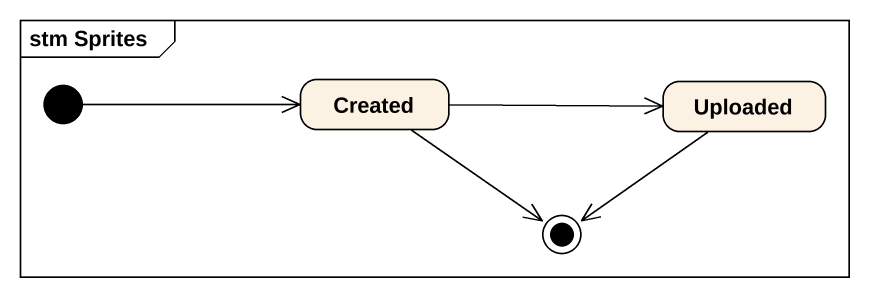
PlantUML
@startuml
mainframe stm Sprites
hide empty description
state Created
state Uploaded
[*] -right-> Created
Created -right-> Uploaded
Created --> [*]
Uploaded --> [*]
@enduml
